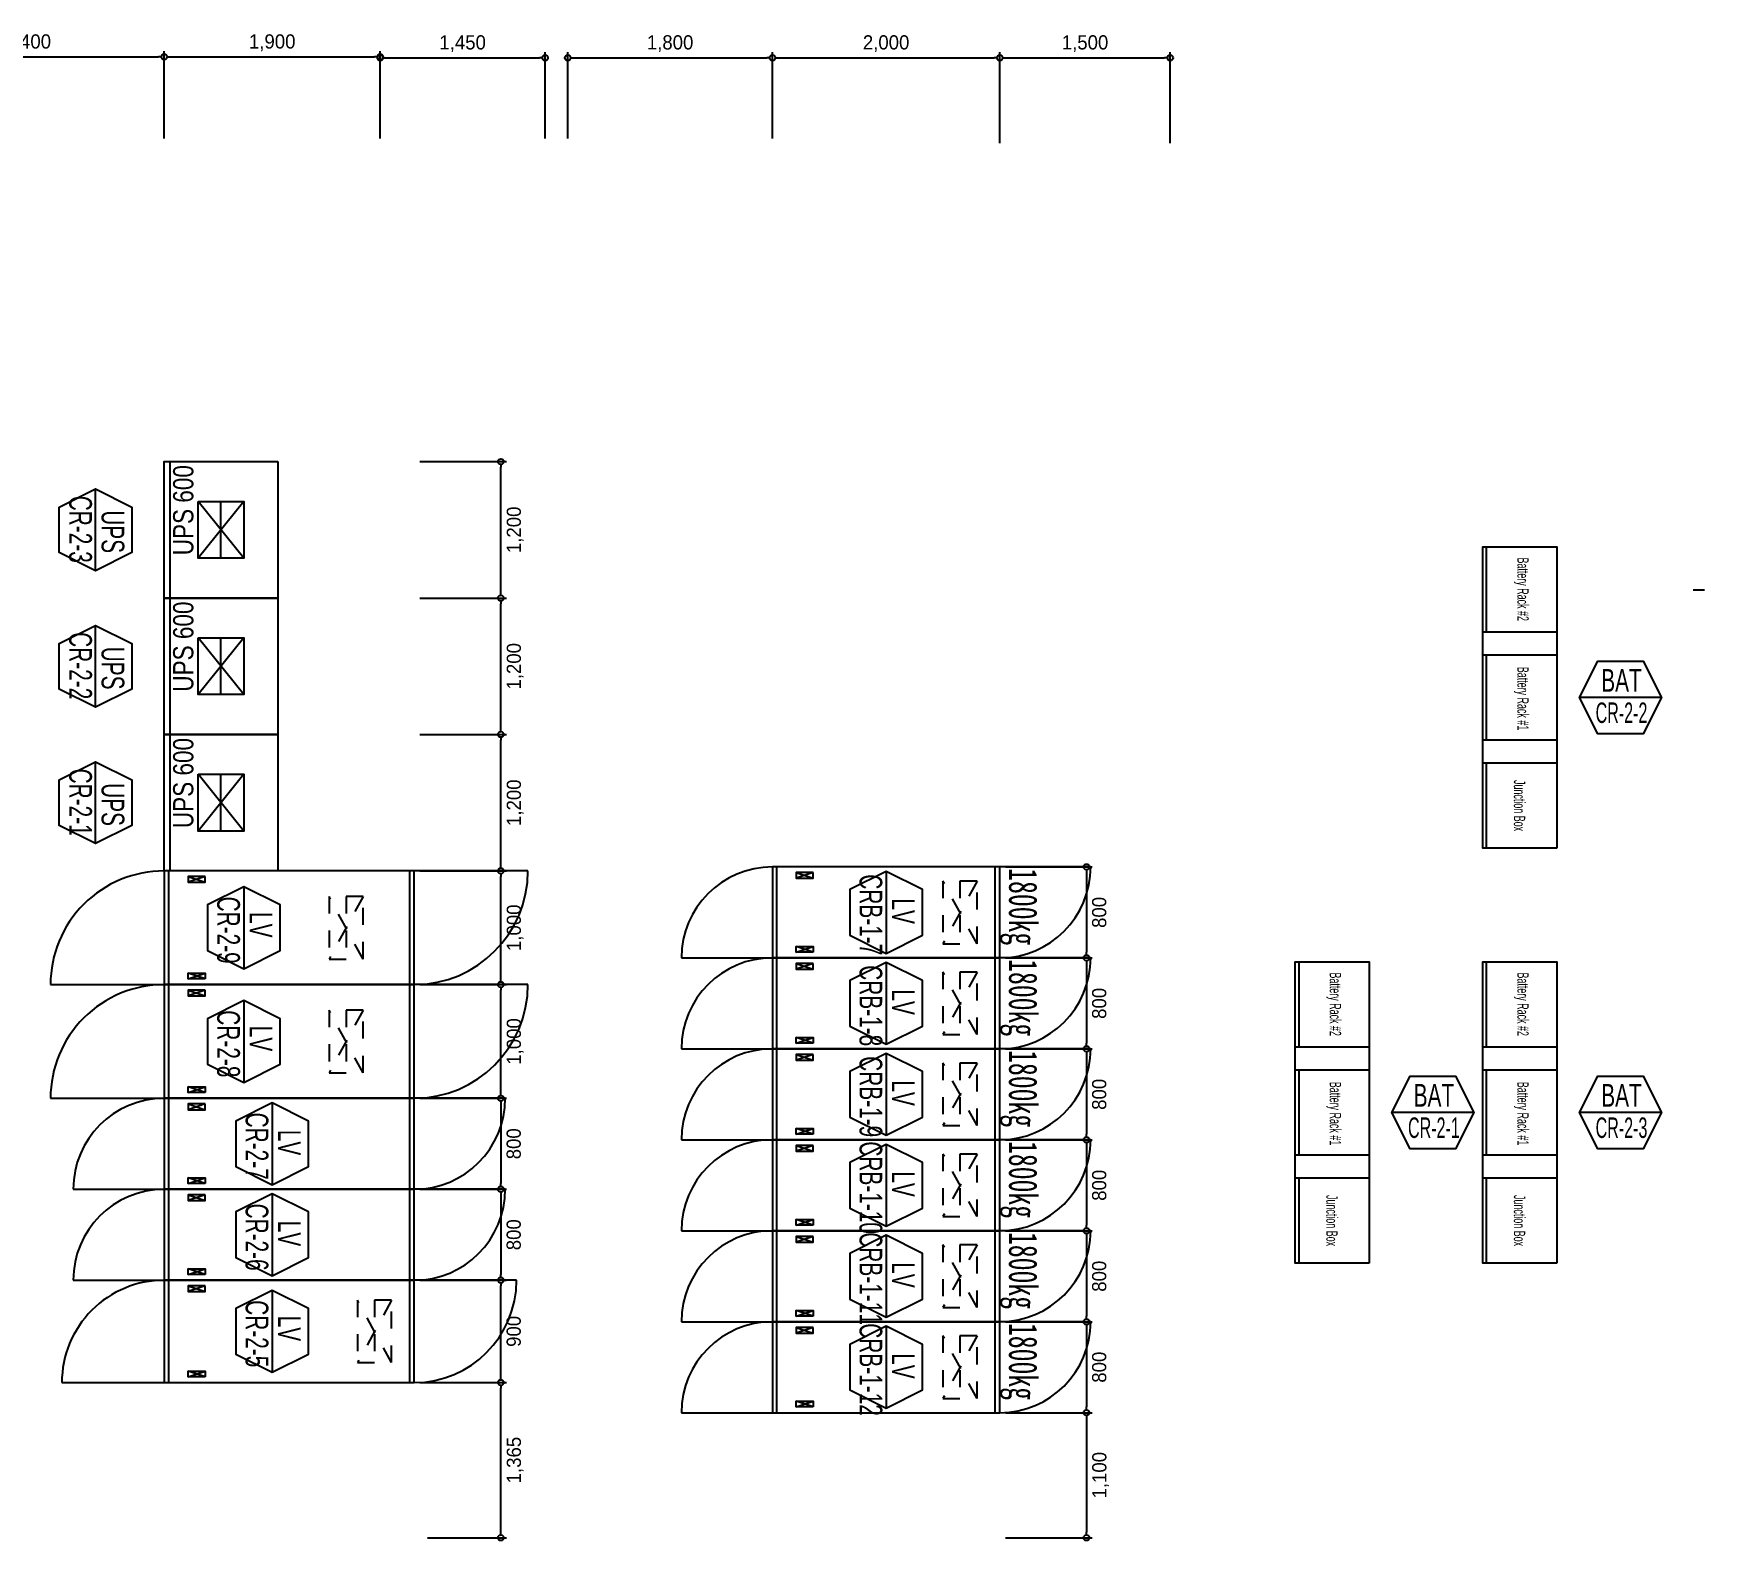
# Model space of a CAD drawing. Header units: millimetres. Extents: x 89978 to 501025, y -351975 to 837171.
# Drawn here: x 131304 to 146004, y 823915 to 837171 of the extents above; entities that cross this region are included whole.
import ezdxf
from ezdxf.enums import TextEntityAlignment as Align

# ---------------------------------------------------------------- set-up
doc = ezdxf.new("R2010")
doc.units = ezdxf.units.MM
doc.header["$LTSCALE"] = 150
doc.linetypes.add('D1', pattern=[3, 1, -1, 1])
doc.layers.get('Defpoints').update_dxf_attribs({"color": 150})
for name, color, linetype in [('------00 Switch Gear', 3, 'Continuous'), ('------00 Switch Gear_Number', 1, 'Continuous'), ('-----36 Dimension', 1, 'Continuous'), ('20251030_전기하중검토', 241, 'Continuous'), ('A-HAT-MATL', 8, 'Continuous'), ('e-panel-name', 7, 'Continuous')]:
    doc.layers.add(name, color=color, linetype=linetype)
doc.layers.add('NOPLOT', color=191, linetype='Continuous', plot=False)
doc.styles.add('dd', font='')
doc.styles.add('ELEC', font='')
doc.styles.add('Gtx', font='')
doc.styles.get('dd').set_extended_font_data('DotumChe')
doc.styles.get('ELEC').set_extended_font_data('Dotum')
doc.styles.get('Gtx').set_extended_font_data('Dotum')
doc.dimstyles.new('ELEC', dxfattribs={"dimscale": 100, "dimtxt": 2, "dimasz": 1, "dimexe": 2, "dimexo": 1, "dimgap": 1, "dimtad": 1, "dimdec": 0, "dimrnd": 0.25, "dimzin": 9, "dimdsep": 32, "dimlunit": 6, "dimtxsty": 'ELEC', "dimblk": 'Z_DOT', "dimcen": 3, "dimclrd": 7, "dimclre": 7, "dimclrt": 3, "dimadec": 0, "dimazin": 0, "dimtfac": 1, "dimtdec": 0, "dimtix": 1, "dimtmove": 2, "dimatfit": 1, "dimfxl": 1, "dimarcsym": 0})

# ---------------------------------------------------------------- blocks, each defined once
blk = doc.blocks.new('_DOTBLANK')
at = {"color": 0, "linetype": 'ByBlock'}
blk.add_line((-0.5, 0), (-1, 0), dxfattribs=at)
blk.add_circle((0, 0), 0.5, dxfattribs=at)
blk = doc.blocks.new('*D1391')
at = {"layer": '-----36 Dimension', "color": 0, "lineweight": -2, "transparency": 16777216}
for p, q in [((134354, 836246), (134354, 837007)), ((134404, 836957), (135754, 836957)), ((135804, 836246), (135804, 837007))]:
    blk.add_line(p, q, dxfattribs=at)
at = {"layer": 'Defpoints', "color": 0, "transparency": 16777216}
for p in [(135804, 836957), (134354, 836196, 0), (135804, 836196, 0)]:
    blk.add_point(p, dxfattribs=at)
at = {"layer": '-----36 Dimension', "color": 0, "lineweight": -2, "transparency": 16777216, "xscale": 50, "yscale": 50, "zscale": 50, "rotation": 180}
blk.add_blockref('_DOTBLANK', (134354, 836957), dxfattribs=at)
at = {"layer": '-----36 Dimension', "color": 0, "lineweight": -2, "transparency": 16777216, "xscale": 50, "yscale": 50, "zscale": 50}
blk.add_blockref('_DOTBLANK', (135804, 836957), dxfattribs=at)
at = {"layer": '-----36 Dimension', "color": 0, "transparency": 16777216, "insert": (135079, 837081), "char_height": 125, "attachment_point": 5, "style": 'Gtx'}
blk.add_mtext('1,450', dxfattribs=at)
blk = doc.blocks.new('Z_DOT')
for p, q in [((-2, 0), (2, 0)), ((0, -2), (0, 2))]:
    blk.add_line(p, q)
for radius in [2.5, 1.25]:
    blk.add_circle((0, 0), radius)
blk = doc.blocks.new('A$C2e8f9a8b')
at = {"color": 0}
blk.add_line((30, 750), (30, 0), dxfattribs=at)
blk.add_lwpolyline([(650, 0), (0, 0), (0, 750), (650, 750)], close=True, dxfattribs=at)
blk = doc.blocks.new('*D1393')
at = {"layer": '-----36 Dimension', "color": 0, "lineweight": -2, "transparency": 16777216}
for p, q in [((136004, 836246, 0), (136004, 837007, 0)), ((136054, 836957, 0), (137754, 836957, 0)), ((137804, 836246, 0), (137804, 837007, 0))]:
    blk.add_line(p, q, dxfattribs=at)
at = {"layer": 'Defpoints', "color": 0, "transparency": 16777216}
for p in [(137804, 836957, 0), (136004, 836196), (137804, 836196)]:
    blk.add_point(p, dxfattribs=at)
at = {"layer": '-----36 Dimension', "color": 0, "lineweight": -2, "transparency": 16777216, "xscale": 50, "yscale": 50, "zscale": 50, "rotation": 180}
blk.add_blockref('_DOTBLANK', (136004, 836957, 0), dxfattribs=at)
at = {"layer": '-----36 Dimension', "color": 0, "lineweight": -2, "transparency": 16777216, "xscale": 50, "yscale": 50, "zscale": 50}
blk.add_blockref('_DOTBLANK', (137804, 836957, 0), dxfattribs=at)
at = {"layer": '-----36 Dimension', "color": 0, "transparency": 16777216, "insert": (136904, 837081, 0), "char_height": 125, "attachment_point": 5, "style": 'Gtx'}
blk.add_mtext('1,800', dxfattribs=at)
blk = doc.blocks.new('*D1394')
at = {"layer": '-----36 Dimension', "color": 0, "lineweight": -2, "transparency": 16777216}
for p, q in [((139856, 825840), (140616, 825840)), ((140566, 825790), (140566, 825090)), ((139854, 825040), (140616, 825040))]:
    blk.add_line(p, q, dxfattribs=at)
at = {"layer": 'Defpoints', "color": 0, "transparency": 16777216}
for p in [(139806, 825840), (139804, 825040), (140566, 825040)]:
    blk.add_point(p, dxfattribs=at)
at = {"layer": '-----36 Dimension', "color": 0, "lineweight": -2, "transparency": 16777216, "xscale": 50, "yscale": 50, "zscale": 50}
for p, rotation in [((140566, 825840), 90), ((140566, 825040), 270)]:
    blk.add_blockref('_DOTBLANK', p, dxfattribs=dict(at, rotation=rotation))
at = {"layer": '-----36 Dimension', "color": 0, "transparency": 16777216, "insert": (140679, 825440), "char_height": 125, "attachment_point": 5, "rotation": 90, "style": 'Gtx'}
blk.add_mtext('800', dxfattribs=at)
blk = doc.blocks.new('*D1395')
at = {"layer": '-----36 Dimension', "color": 0, "lineweight": -2, "transparency": 16777216}
for p, q in [((139856, 826640), (140616, 826640)), ((140566, 826590), (140566, 825890)), ((139854, 825840), (140616, 825840))]:
    blk.add_line(p, q, dxfattribs=at)
at = {"layer": 'Defpoints', "color": 0, "transparency": 16777216}
for p in [(139806, 826640), (139804, 825840), (140566, 825840)]:
    blk.add_point(p, dxfattribs=at)
at = {"layer": '-----36 Dimension', "color": 0, "lineweight": -2, "transparency": 16777216, "xscale": 50, "yscale": 50, "zscale": 50}
for p, rotation in [((140566, 826640), 90), ((140566, 825840), 270)]:
    blk.add_blockref('_DOTBLANK', p, dxfattribs=dict(at, rotation=rotation))
at = {"layer": '-----36 Dimension', "color": 0, "transparency": 16777216, "insert": (140679, 826240), "char_height": 125, "attachment_point": 5, "rotation": 90, "style": 'Gtx'}
blk.add_mtext('800', dxfattribs=at)
blk = doc.blocks.new('*D1396')
at = {"layer": '-----36 Dimension', "color": 0, "lineweight": -2, "transparency": 16777216}
for p, q in [((139856, 827440), (140616, 827440)), ((140566, 827390), (140566, 826690)), ((139854, 826640), (140616, 826640))]:
    blk.add_line(p, q, dxfattribs=at)
at = {"layer": 'Defpoints', "color": 0, "transparency": 16777216}
for p in [(139806, 827440), (139804, 826640), (140566, 826640)]:
    blk.add_point(p, dxfattribs=at)
at = {"layer": '-----36 Dimension', "color": 0, "lineweight": -2, "transparency": 16777216, "xscale": 50, "yscale": 50, "zscale": 50}
for p, rotation in [((140566, 827440), 90), ((140566, 826640), 270)]:
    blk.add_blockref('_DOTBLANK', p, dxfattribs=dict(at, rotation=rotation))
at = {"layer": '-----36 Dimension', "color": 0, "transparency": 16777216, "insert": (140679, 827040), "char_height": 125, "attachment_point": 5, "rotation": 90, "style": 'Gtx'}
blk.add_mtext('800', dxfattribs=at)
blk = doc.blocks.new('*D1397')
at = {"layer": '-----36 Dimension', "color": 0, "lineweight": -2, "transparency": 16777216}
for p, q in [((139856, 828240), (140616, 828240)), ((140566, 828190), (140566, 827490)), ((139854, 827440), (140616, 827440))]:
    blk.add_line(p, q, dxfattribs=at)
at = {"layer": 'Defpoints', "color": 0, "transparency": 16777216}
for p in [(139806, 828240), (139804, 827440), (140566, 827440)]:
    blk.add_point(p, dxfattribs=at)
at = {"layer": '-----36 Dimension', "color": 0, "lineweight": -2, "transparency": 16777216, "xscale": 50, "yscale": 50, "zscale": 50}
for p, rotation in [((140566, 828240), 90), ((140566, 827440), 270)]:
    blk.add_blockref('_DOTBLANK', p, dxfattribs=dict(at, rotation=rotation))
at = {"layer": '-----36 Dimension', "color": 0, "transparency": 16777216, "insert": (140679, 827840), "char_height": 125, "attachment_point": 5, "rotation": 90, "style": 'Gtx'}
blk.add_mtext('800', dxfattribs=at)
blk = doc.blocks.new('*D1398')
at = {"layer": '-----36 Dimension', "color": 0, "lineweight": -2, "transparency": 16777216}
for p, q in [((139856, 829040), (140616, 829040)), ((140566, 828990), (140566, 828290)), ((139854, 828240), (140616, 828240))]:
    blk.add_line(p, q, dxfattribs=at)
at = {"layer": 'Defpoints', "color": 0, "transparency": 16777216}
for p in [(139806, 829040), (139804, 828240), (140566, 828240)]:
    blk.add_point(p, dxfattribs=at)
at = {"layer": '-----36 Dimension', "color": 0, "lineweight": -2, "transparency": 16777216, "xscale": 50, "yscale": 50, "zscale": 50}
for p, rotation in [((140566, 829040), 90), ((140566, 828240), 270)]:
    blk.add_blockref('_DOTBLANK', p, dxfattribs=dict(at, rotation=rotation))
at = {"layer": '-----36 Dimension', "color": 0, "transparency": 16777216, "insert": (140679, 828640), "char_height": 125, "attachment_point": 5, "rotation": 90, "style": 'Gtx'}
blk.add_mtext('800', dxfattribs=at)
blk = doc.blocks.new('*D1399')
at = {"layer": '-----36 Dimension', "color": 0, "lineweight": -2, "transparency": 16777216}
for p, q in [((139856, 829840), (140616, 829840)), ((140566, 829790), (140566, 829090)), ((139854, 829040), (140616, 829040))]:
    blk.add_line(p, q, dxfattribs=at)
at = {"layer": 'Defpoints', "color": 0, "transparency": 16777216}
for p in [(139806, 829840), (139804, 829040), (140566, 829040)]:
    blk.add_point(p, dxfattribs=at)
at = {"layer": '-----36 Dimension', "color": 0, "lineweight": -2, "transparency": 16777216, "xscale": 50, "yscale": 50, "zscale": 50}
for p, rotation in [((140566, 829840), 90), ((140566, 829040), 270)]:
    blk.add_blockref('_DOTBLANK', p, dxfattribs=dict(at, rotation=rotation))
at = {"layer": '-----36 Dimension', "color": 0, "transparency": 16777216, "insert": (140679, 829440), "char_height": 125, "attachment_point": 5, "rotation": 90, "style": 'Gtx'}
blk.add_mtext('800', dxfattribs=at)
blk = doc.blocks.new('*D1400')
at = {"layer": '-----36 Dimension', "color": 0, "lineweight": -2, "transparency": 16777216}
for p, q in [((134706, 827005), (135466, 827005)), ((135416, 826955), (135416, 826255)), ((134704, 826205), (135466, 826205))]:
    blk.add_line(p, q, dxfattribs=at)
at = {"layer": 'Defpoints', "color": 0, "transparency": 16777216}
for p in [(134656, 827005), (134654, 826205), (135416, 826205)]:
    blk.add_point(p, dxfattribs=at)
at = {"layer": '-----36 Dimension', "color": 0, "lineweight": -2, "transparency": 16777216, "xscale": 50, "yscale": 50, "zscale": 50}
for p, rotation in [((135416, 827005), 90), ((135416, 826205), 270)]:
    blk.add_blockref('_DOTBLANK', p, dxfattribs=dict(at, rotation=rotation))
at = {"layer": '-----36 Dimension', "color": 0, "transparency": 16777216, "insert": (135529, 826605), "char_height": 125, "attachment_point": 5, "rotation": 90, "style": 'Gtx'}
blk.add_mtext('800', dxfattribs=at)
blk = doc.blocks.new('*D1402')
at = {"layer": '-----36 Dimension', "color": 0, "lineweight": -2, "transparency": 16777216}
for p, q in [((134704, 828805), (135466, 828805)), ((135416, 827855), (135416, 828755)), ((134704, 827805), (135466, 827805))]:
    blk.add_line(p, q, dxfattribs=at)
at = {"layer": 'Defpoints', "color": 0, "transparency": 16777216}
for p in [(134654, 828805), (135416, 828805), (134654, 827805)]:
    blk.add_point(p, dxfattribs=at)
at = {"layer": '-----36 Dimension', "color": 0, "lineweight": -2, "transparency": 16777216, "xscale": 50, "yscale": 50, "zscale": 50}
for p, rotation in [((135416, 828805), 90), ((135416, 827805), 270)]:
    blk.add_blockref('_DOTBLANK', p, dxfattribs=dict(at, rotation=rotation))
at = {"layer": '-----36 Dimension', "color": 0, "transparency": 16777216, "insert": (135541, 828305), "char_height": 125, "attachment_point": 5, "rotation": 90, "style": 'Gtx'}
blk.add_mtext('1,000', dxfattribs=at)
blk = doc.blocks.new('*D1433')
at = {"layer": '-----36 Dimension', "color": 0, "lineweight": -2, "transparency": 16777216}
for p, q in [((134704, 826205), (135466, 826205)), ((135416, 825355), (135416, 826155)), ((134704, 825305), (135466, 825305))]:
    blk.add_line(p, q, dxfattribs=at)
at = {"layer": 'Defpoints', "color": 0, "transparency": 16777216}
for p in [(134654, 826205), (135416, 826205), (134654, 825305)]:
    blk.add_point(p, dxfattribs=at)
at = {"layer": '-----36 Dimension', "color": 0, "lineweight": -2, "transparency": 16777216, "xscale": 50, "yscale": 50, "zscale": 50}
for p, rotation in [((135416, 826205), 90), ((135416, 825305), 270)]:
    blk.add_blockref('_DOTBLANK', p, dxfattribs=dict(at, rotation=rotation))
at = {"layer": '-----36 Dimension', "color": 0, "transparency": 16777216, "insert": (135529, 825755), "char_height": 125, "attachment_point": 5, "rotation": 90, "style": 'Gtx'}
blk.add_mtext('900', dxfattribs=at)
blk = doc.blocks.new('*D1435')
at = {"layer": '-----36 Dimension', "color": 0, "lineweight": -2, "transparency": 16777216}
for p, q in [((134706, 827805), (135466, 827805)), ((135416, 827755), (135416, 827055)), ((134704, 827005), (135466, 827005))]:
    blk.add_line(p, q, dxfattribs=at)
at = {"layer": 'Defpoints', "color": 0, "transparency": 16777216}
for p in [(134656, 827805), (134654, 827005), (135416, 827005)]:
    blk.add_point(p, dxfattribs=at)
at = {"layer": '-----36 Dimension', "color": 0, "lineweight": -2, "transparency": 16777216, "xscale": 50, "yscale": 50, "zscale": 50}
for p, rotation in [((135416, 827805), 90), ((135416, 827005), 270)]:
    blk.add_blockref('_DOTBLANK', p, dxfattribs=dict(at, rotation=rotation))
at = {"layer": '-----36 Dimension', "color": 0, "transparency": 16777216, "insert": (135529, 827405), "char_height": 125, "attachment_point": 5, "rotation": 90, "style": 'Gtx'}
blk.add_mtext('800', dxfattribs=at)
blk = doc.blocks.new('*D1417')
at = {"layer": '-----36 Dimension', "color": 0, "lineweight": -2, "transparency": 16777216}
for p, q in [((130054, 836246), (130054, 837015)), ((130104, 836965), (132404, 836965)), ((132454, 836246), (132454, 837015))]:
    blk.add_line(p, q, dxfattribs=at)
at = {"layer": 'Defpoints', "color": 0, "transparency": 16777216}
for p in [(132454, 836965), (130054, 836196), (132454, 836196)]:
    blk.add_point(p, dxfattribs=at)
at = {"layer": '-----36 Dimension', "color": 0, "lineweight": -2, "transparency": 16777216, "xscale": 50, "yscale": 50, "zscale": 50, "rotation": 180}
blk.add_blockref('_DOTBLANK', (130054, 836965), dxfattribs=at)
at = {"layer": '-----36 Dimension', "color": 0, "lineweight": -2, "transparency": 16777216, "xscale": 50, "yscale": 50, "zscale": 50}
blk.add_blockref('_DOTBLANK', (132454, 836965), dxfattribs=at)
at = {"layer": '-----36 Dimension', "color": 0, "transparency": 16777216, "insert": (131254, 837089), "char_height": 125, "attachment_point": 5, "style": 'Gtx'}
blk.add_mtext('2,400', dxfattribs=at)
blk = doc.blocks.new('*D1418')
at = {"layer": '-----36 Dimension', "color": 0, "lineweight": -2, "transparency": 16777216}
for p, q in [((132454, 836246), (132454, 837015)), ((132504, 836965), (134304, 836965)), ((134354, 836246), (134354, 837015))]:
    blk.add_line(p, q, dxfattribs=at)
at = {"layer": 'Defpoints', "color": 0, "transparency": 16777216}
for p in [(134354, 836965), (132454, 836196), (134354, 836196)]:
    blk.add_point(p, dxfattribs=at)
at = {"layer": '-----36 Dimension', "color": 0, "lineweight": -2, "transparency": 16777216, "xscale": 50, "yscale": 50, "zscale": 50, "rotation": 180}
blk.add_blockref('_DOTBLANK', (132454, 836965), dxfattribs=at)
at = {"layer": '-----36 Dimension', "color": 0, "lineweight": -2, "transparency": 16777216, "xscale": 50, "yscale": 50, "zscale": 50}
blk.add_blockref('_DOTBLANK', (134354, 836965), dxfattribs=at)
at = {"layer": '-----36 Dimension', "color": 0, "transparency": 16777216, "insert": (133404, 837089), "char_height": 125, "attachment_point": 5, "style": 'Gtx'}
blk.add_mtext('1,900', dxfattribs=at)
blk = doc.blocks.new('*D1421')
at = {"layer": '-----36 Dimension', "color": 0, "lineweight": -2, "transparency": 16777216}
for p, q in [((134704, 831005), (135466, 831005)), ((135416, 829855), (135416, 830955)), ((134704, 829805), (135466, 829805))]:
    blk.add_line(p, q, dxfattribs=at)
at = {"layer": 'Defpoints', "color": 0, "transparency": 16777216}
for p in [(134654, 831005), (135416, 831005), (134654, 829805)]:
    blk.add_point(p, dxfattribs=at)
at = {"layer": '-----36 Dimension', "color": 0, "lineweight": -2, "transparency": 16777216, "xscale": 50, "yscale": 50, "zscale": 50}
for p, rotation in [((135416, 831005), 90), ((135416, 829805), 270)]:
    blk.add_blockref('_DOTBLANK', p, dxfattribs=dict(at, rotation=rotation))
at = {"layer": '-----36 Dimension', "color": 0, "transparency": 16777216, "insert": (135541, 830405), "char_height": 125, "attachment_point": 5, "rotation": 90, "style": 'Gtx'}
blk.add_mtext('1,200', dxfattribs=at)
blk = doc.blocks.new('*D1422')
at = {"layer": '-----36 Dimension', "color": 0, "lineweight": -2, "transparency": 16777216}
for p, q in [((137804, 836246), (137804, 837007)), ((137854, 836957), (139754, 836957)), ((139804, 836205), (139804, 837007))]:
    blk.add_line(p, q, dxfattribs=at)
at = {"layer": 'Defpoints', "color": 0, "transparency": 16777216}
for p in [(139804, 836957), (137804, 836196), (139804, 836155)]:
    blk.add_point(p, dxfattribs=at)
at = {"layer": '-----36 Dimension', "color": 0, "lineweight": -2, "transparency": 16777216, "xscale": 50, "yscale": 50, "zscale": 50, "rotation": 180}
blk.add_blockref('_DOTBLANK', (137804, 836957), dxfattribs=at)
at = {"layer": '-----36 Dimension', "color": 0, "lineweight": -2, "transparency": 16777216, "xscale": 50, "yscale": 50, "zscale": 50}
blk.add_blockref('_DOTBLANK', (139804, 836957), dxfattribs=at)
at = {"layer": '-----36 Dimension', "color": 0, "transparency": 16777216, "insert": (138804, 837081), "char_height": 125, "attachment_point": 5, "style": 'Gtx'}
blk.add_mtext('2,000', dxfattribs=at)
blk = doc.blocks.new('*D1423')
at = {"layer": '-----36 Dimension', "color": 0, "lineweight": -2, "transparency": 16777216}
for p, q in [((139804, 836205), (139804, 837007)), ((139854, 836957), (141254, 836957)), ((141304, 836205), (141304, 837007))]:
    blk.add_line(p, q, dxfattribs=at)
at = {"layer": 'Defpoints', "color": 0, "transparency": 16777216}
for p in [(141304, 836957), (139804, 836155), (141304, 836155)]:
    blk.add_point(p, dxfattribs=at)
at = {"layer": '-----36 Dimension', "color": 0, "lineweight": -2, "transparency": 16777216, "xscale": 50, "yscale": 50, "zscale": 50, "rotation": 180}
blk.add_blockref('_DOTBLANK', (139804, 836957), dxfattribs=at)
at = {"layer": '-----36 Dimension', "color": 0, "lineweight": -2, "transparency": 16777216, "xscale": 50, "yscale": 50, "zscale": 50}
blk.add_blockref('_DOTBLANK', (141304, 836957), dxfattribs=at)
at = {"layer": '-----36 Dimension', "color": 0, "transparency": 16777216, "insert": (140554, 837081), "char_height": 125, "attachment_point": 5, "style": 'Gtx'}
blk.add_mtext('1,500', dxfattribs=at)
blk = doc.blocks.new('*D1424')
at = {"layer": '-----36 Dimension', "color": 0, "lineweight": -2, "transparency": 16777216}
for p, q in [((139854, 825040), (140616, 825040)), ((140566, 824990), (140566, 823990)), ((139854, 823940), (140616, 823940))]:
    blk.add_line(p, q, dxfattribs=at)
at = {"layer": 'Defpoints', "color": 0, "transparency": 16777216}
for p in [(139804, 825040), (139804, 823940), (140566, 823940)]:
    blk.add_point(p, dxfattribs=at)
at = {"layer": '-----36 Dimension', "color": 0, "lineweight": -2, "transparency": 16777216, "xscale": 50, "yscale": 50, "zscale": 50}
for p, rotation in [((140566, 825040), 90), ((140566, 823940), 270)]:
    blk.add_blockref('_DOTBLANK', p, dxfattribs=dict(at, rotation=rotation))
at = {"layer": '-----36 Dimension', "color": 0, "transparency": 16777216, "insert": (140691, 824490), "char_height": 125, "attachment_point": 5, "rotation": 90, "style": 'Gtx'}
blk.add_mtext('1,100', dxfattribs=at)
blk = doc.blocks.new('*D1454')
at = {"layer": '-----36 Dimension', "color": 0, "lineweight": -2, "transparency": 16777216}
for p, q in [((134704, 825305), (135466, 825305)), ((135416, 823990), (135416, 825255)), ((134771, 823940), (135466, 823940))]:
    blk.add_line(p, q, dxfattribs=at)
at = {"layer": 'Defpoints', "color": 0, "transparency": 16777216}
for p in [(134654, 825305), (135416, 825305), (134721, 823940)]:
    blk.add_point(p, dxfattribs=at)
at = {"layer": '-----36 Dimension', "color": 0, "lineweight": -2, "transparency": 16777216, "xscale": 50, "yscale": 50, "zscale": 50}
for p, rotation in [((135416, 825305), 90), ((135416, 823940), 270)]:
    blk.add_blockref('_DOTBLANK', p, dxfattribs=dict(at, rotation=rotation))
at = {"layer": '-----36 Dimension', "color": 0, "transparency": 16777216, "insert": (135541, 824623), "char_height": 125, "attachment_point": 5, "rotation": 90, "style": 'Gtx'}
blk.add_mtext('1,365', dxfattribs=at)
blk = doc.blocks.new('UPS 600kV')
at = {"layer": '------00 Switch Gear'}
blk.add_line((800, 850), (-402, 850), dxfattribs=at)
blk.add_lwpolyline([(798, -100), (-402, -100), (-402, 900), (798, 900)], close=True, dxfattribs=at)
at = {"layer": 'NOPLOT'}
for p, q in [((-52, 199), (448, 601)), ((448, 199), (-52, 601)), ((-52, 400), (448, 400))]:
    blk.add_line(p, q, dxfattribs=at)
blk.add_lwpolyline([(448, 601), (448, 199), (-52, 199), (-52, 601)], close=True, dxfattribs=at)
at = {"layer": 'NOPLOT', "style": 'ELEC', "width": 0.85}
blk.add_text('UPS 600', height=178.2, dxfattribs=at).set_placement((-26, 731), align=Align.MIDDLE_LEFT)
blk = doc.blocks.new('800x2200')
at = {"layer": '------00 Switch Gear'}
for p, q in [((-2160, 0), (-2160, 800)), ((-1990, 750), (-1840, 700)), ((-1840, 750), (-1990, 700)), ((800, 800), (-42, 800)), ((-40, 0), (-40, 800)), ((-3000, 0), (-2158, 0)), ((-1990, 50), (-1840, 100)), ((-1840, 50), (-1990, 100))]:
    blk.add_line(p, q, dxfattribs=at)
for points in [[(0, 0), (0, 800), (-2200, 800), (-2200, 0)], [(-1840, 750), (-1990, 750), (-1990, 700), (-1840, 700)], [(-1840, 50), (-1990, 50), (-1990, 100), (-1840, 100)]]:
    blk.add_lwpolyline(points, close=True, dxfattribs=at)
for centre, start, end in [((-2200, 0), 90, 180), ((0, 800), 270, 0)]:
    blk.add_arc(centre, 800, start, end, dxfattribs=at)
blk = doc.blocks.new('900x2200')
at = {"layer": '------00 Switch Gear'}
for p, q in [((-2160, 900), (-2160, 0)), ((900, 900), (-42, 900)), ((-40, 900), (-40, 0)), ((-210, 850), (-360, 800)), ((-360, 850), (-210, 800)), ((-3100, 0), (-2158, 0)), ((-210, 50), (-360, 100)), ((-360, 50), (-210, 100))]:
    blk.add_line(p, q, dxfattribs=at)
for points in [[(-2200, 900), (-2200, 0), (0, 0), (0, 900)], [(-360, 850), (-210, 850), (-210, 800), (-360, 800)], [(-360, 50), (-210, 50), (-210, 100), (-360, 100)]]:
    blk.add_lwpolyline(points, close=True, dxfattribs=at)
for centre, start, end in [((-2200, 0), 90, 180), ((0, 900), 270, 0)]:
    blk.add_arc(centre, 900, start, end, dxfattribs=at)
blk = doc.blocks.new('*D1455')
at = {"layer": '-----36 Dimension', "color": 0, "lineweight": -2, "transparency": 16777216}
for p, q in [((134704, 832205), (135466, 832205)), ((135416, 831055), (135416, 832155)), ((134704, 831005), (135466, 831005))]:
    blk.add_line(p, q, dxfattribs=at)
at = {"layer": 'Defpoints', "color": 0, "transparency": 16777216}
for p in [(134654, 832205), (135416, 832205), (134654, 831005)]:
    blk.add_point(p, dxfattribs=at)
at = {"layer": '-----36 Dimension', "color": 0, "lineweight": -2, "transparency": 16777216, "xscale": 50, "yscale": 50, "zscale": 50}
for p, rotation in [((135416, 832205), 90), ((135416, 831005), 270)]:
    blk.add_blockref('_DOTBLANK', p, dxfattribs=dict(at, rotation=rotation))
at = {"layer": '-----36 Dimension', "color": 0, "transparency": 16777216, "insert": (135541, 831605), "char_height": 125, "attachment_point": 5, "rotation": 90, "style": 'Gtx'}
blk.add_mtext('1,200', dxfattribs=at)
blk = doc.blocks.new('*D1456')
at = {"layer": '-----36 Dimension', "color": 0, "lineweight": -2, "transparency": 16777216}
for p, q in [((134704, 833405, 0), (135466, 833405, 0)), ((135416, 832255, 0), (135416, 833355, 0)), ((134704, 832205, 0), (135466, 832205, 0))]:
    blk.add_line(p, q, dxfattribs=at)
at = {"layer": 'Defpoints', "color": 0, "transparency": 16777216}
for p in [(134654, 833405, 0), (135416, 833405, 0), (134654, 832205, 0)]:
    blk.add_point(p, dxfattribs=at)
at = {"layer": '-----36 Dimension', "color": 0, "lineweight": -2, "transparency": 16777216, "xscale": 50, "yscale": 50, "zscale": 50}
for p, rotation in [((135416, 833405, 0), 90), ((135416, 832205, 0), 270)]:
    blk.add_blockref('_DOTBLANK', p, dxfattribs=dict(at, rotation=rotation))
at = {"layer": '-----36 Dimension', "color": 0, "transparency": 16777216, "insert": (135541, 832805, 0), "char_height": 125, "attachment_point": 5, "rotation": 90, "style": 'Gtx'}
blk.add_mtext('1,200', dxfattribs=at)
blk = doc.blocks.new('1000X2200')
at = {"layer": '------00 Switch Gear'}
for p, q in [((-2160, 1000), (-2160, 0)), ((-210, 950), (-360, 900)), ((-360, 950), (-210, 900)), ((1000, 1000), (-42, 1000)), ((-40, 1000), (-40, 0)), ((-3200, 0), (-2158, 0)), ((-210, 50), (-360, 100)), ((-360, 50), (-210, 100))]:
    blk.add_line(p, q, dxfattribs=at)
for points in [[(-2200, 1000), (-2200, 0), (0, 0), (0, 1000)], [(-360, 950), (-210, 950), (-210, 900), (-360, 900)], [(-360, 50), (-210, 50), (-210, 100), (-360, 100)]]:
    blk.add_lwpolyline(points, close=True, dxfattribs=at)
for centre, start, end in [((-2200, 0), 90, 180), ((0, 1000), 270, 0)]:
    blk.add_arc(centre, 1000, start, end, dxfattribs=at)
blk = doc.blocks.new('*D2944')
at = {"layer": '-----36 Dimension', "color": 0, "lineweight": -2, "transparency": 16777216}
for p, q in [((134704, 829805), (135466, 829805)), ((135416, 828855), (135416, 829755)), ((134704, 828805), (135466, 828805))]:
    blk.add_line(p, q, dxfattribs=at)
at = {"layer": 'Defpoints', "color": 0, "transparency": 16777216}
for p in [(134654, 829805), (135416, 829805), (134654, 828805)]:
    blk.add_point(p, dxfattribs=at)
at = {"layer": '-----36 Dimension', "color": 0, "lineweight": -2, "transparency": 16777216, "xscale": 50, "yscale": 50, "zscale": 50}
for p, rotation in [((135416, 829805), 90), ((135416, 828805), 270)]:
    blk.add_blockref('_DOTBLANK', p, dxfattribs=dict(at, rotation=rotation))
at = {"layer": '-----36 Dimension', "color": 0, "transparency": 16777216, "insert": (135541, 829305), "char_height": 125, "attachment_point": 5, "rotation": 90, "style": 'Gtx'}
blk.add_mtext('1,000', dxfattribs=at)

msp = doc.modelspace()

# ---------------------------------------------------------------- linework, layer by layer
at = {"layer": '------00 Switch Gear'}
for p, q in [((137843.6, 829040), (137843.6, 829840)), ((140603.6, 829840), (139761.6, 829840)), ((139763.6, 829040), (139763.6, 829840)), ((138013.6, 829790), (138163.6, 829740)), ((138163.6, 829790), (138013.6, 829740)), ((138013.6, 829090), (138163.6, 829140)), ((138163.6, 829090), (138013.6, 829140)), ((137003.6, 829040), (137845.6, 829040)), ((137843.6, 828240), (137843.6, 829040)), ((138013.6, 828990), (138163.6, 828940)), ((138163.6, 828990), (138013.6, 828940)), ((140603.6, 829040), (139761.6, 829040)), ((139763.6, 828240), (139763.6, 829040)), ((137003.6, 828240), (137845.6, 828240)), ((137843.6, 827440), (137843.6, 828240)), ((138013.6, 828290), (138163.6, 828340)), ((138163.6, 828290), (138013.6, 828340)), ((140603.6, 828240), (139761.6, 828240)), ((139763.6, 827440), (139763.6, 828240)), ((138013.6, 828190), (138163.6, 828140)), ((138163.6, 828190), (138013.6, 828140)), ((138013.6, 827490), (138163.6, 827540)), ((138163.6, 827490), (138013.6, 827540)), ((137003.6, 827440), (137845.6, 827440)), ((137843.6, 826640), (137843.6, 827440)), ((138013.6, 827390), (138163.6, 827340)), ((138163.6, 827390), (138013.6, 827340)), ((140603.6, 827440), (139761.6, 827440)), ((139763.6, 826640), (139763.6, 827440)), ((138013.6, 826690), (138163.6, 826740)), ((138163.6, 826690), (138013.6, 826740)), ((137003.6, 826640), (137845.6, 826640)), ((137843.6, 825840), (137843.6, 826640)), ((138013.6, 826590), (138163.6, 826540)), ((138163.6, 826590), (138013.6, 826540)), ((140603.6, 826640), (139761.6, 826640)), ((139763.6, 825840), (139763.6, 826640)), ((138013.6, 825890), (138163.6, 825940)), ((138163.6, 825890), (138013.6, 825940)), ((137003.6, 825840), (137845.6, 825840)), ((137843.6, 825040), (137843.6, 825840)), ((138013.6, 825790), (138163.6, 825740)), ((138163.6, 825790), (138013.6, 825740)), ((140603.6, 825840), (139761.6, 825840)), ((139763.6, 825040), (139763.6, 825840)), ((138013.6, 825090), (138163.6, 825140)), ((138163.6, 825090), (138013.6, 825140)), ((137003.6, 825040), (137845.6, 825040))]:
    msp.add_line(p, q, dxfattribs=at)
at = {"layer": '------00 Switch Gear', "elevation": 0}
for points in [[(144703.6, 830005), (144053.6, 830005), (144053.6, 832655), (144703.6, 832655)], [(143053.6, 826355), (142403.6, 826355), (142403.6, 829005), (143053.6, 829005)], [(144703.6, 826355), (144053.6, 826355), (144053.6, 829005), (144703.6, 829005)]]:
    msp.add_lwpolyline(points, close=True, dxfattribs=at)
at = {"layer": '------00 Switch Gear'}
for points in [[(139803.6, 829040), (139803.6, 829840), (137803.6, 829840), (137803.6, 829040)], [(138163.6, 829790), (138013.6, 829790), (138013.6, 829740), (138163.6, 829740)], [(138163.6, 829090), (138013.6, 829090), (138013.6, 829140), (138163.6, 829140)], [(139803.6, 828240), (139803.6, 829040), (137803.6, 829040), (137803.6, 828240)], [(138163.6, 828990), (138013.6, 828990), (138013.6, 828940), (138163.6, 828940)], [(139803.6, 827440), (139803.6, 828240), (137803.6, 828240), (137803.6, 827440)], [(138163.6, 828290), (138013.6, 828290), (138013.6, 828340), (138163.6, 828340)], [(138163.6, 828190), (138013.6, 828190), (138013.6, 828140), (138163.6, 828140)], [(138163.6, 827490), (138013.6, 827490), (138013.6, 827540), (138163.6, 827540)], [(139803.6, 826640), (139803.6, 827440), (137803.6, 827440), (137803.6, 826640)], [(138163.6, 827390), (138013.6, 827390), (138013.6, 827340), (138163.6, 827340)], [(138163.6, 826690), (138013.6, 826690), (138013.6, 826740), (138163.6, 826740)], [(139803.6, 825840), (139803.6, 826640), (137803.6, 826640), (137803.6, 825840)], [(138163.6, 826590), (138013.6, 826590), (138013.6, 826540), (138163.6, 826540)], [(138163.6, 825890), (138013.6, 825890), (138013.6, 825940), (138163.6, 825940)], [(139803.6, 825040), (139803.6, 825840), (137803.6, 825840), (137803.6, 825040)], [(138163.6, 825790), (138013.6, 825790), (138013.6, 825740), (138163.6, 825740)], [(138163.6, 825090), (138013.6, 825090), (138013.6, 825140), (138163.6, 825140)]]:
    msp.add_lwpolyline(points, close=True, dxfattribs=at)
for centre, start, end in [((137803.6, 829040), 90, 180), ((139803.6, 829840), 270, 0), ((137803.6, 828240), 90, 180), ((139803.6, 829040), 270, 0), ((137803.6, 827440), 90, 180), ((139803.6, 828240), 270, 0), ((137803.6, 826640), 90, 180), ((139803.6, 827440), 270, 0), ((137803.6, 825840), 90, 180), ((139803.6, 826640), 270, 0), ((137803.6, 825040), 90, 180), ((139803.6, 825840), 270, 0)]:
    msp.add_arc(centre, 800, start, end, dxfattribs=at)
at = {"layer": '------00 Switch Gear_Number', "color": 1}
for points in [[(131850.6, 832445), (131850.6, 833165), (132170.6, 833005.4), (132170.6, 832604.7), (131850.6, 832445), (131530.6, 832604.7), (131530.6, 833005.4), (131850.6, 833165)], [(131850.6, 831245), (131850.6, 831965), (132170.6, 831805.4), (132170.6, 831404.7), (131850.6, 831245), (131530.6, 831404.7), (131530.6, 831805.4), (131850.6, 831965)], [(131850.6, 830045), (131850.6, 830765), (132170.6, 830605.4), (132170.6, 830204.7), (131850.6, 830045), (131530.6, 830204.7), (131530.6, 830605.4), (131850.6, 830765)], [(138803.6, 829800), (138803.6, 829080), (139123.6, 829239.7), (139123.6, 829640.4), (138803.6, 829800), (138483.6, 829640.4), (138483.6, 829239.7), (138803.6, 829080)], [(133153.6, 829665), (133153.6, 828945), (133473.6, 829104.7), (133473.6, 829505.4), (133153.6, 829665), (132833.6, 829505.4), (132833.6, 829104.7), (133153.6, 828945)], [(138803.6, 829000), (138803.6, 828280), (139123.6, 828439.7), (139123.6, 828840.4), (138803.6, 829000), (138483.6, 828840.4), (138483.6, 828439.7), (138803.6, 828280)], [(133153.6, 828665), (133153.6, 827945), (133473.6, 828104.7), (133473.6, 828505.4), (133153.6, 828665), (132833.6, 828505.4), (132833.6, 828104.7), (133153.6, 827945)], [(138803.6, 828200), (138803.6, 827480), (139123.6, 827639.7), (139123.6, 828040.4), (138803.6, 828200), (138483.6, 828040.4), (138483.6, 827639.7), (138803.6, 827480)], [(133403.6, 827765), (133403.6, 827045), (133723.6, 827204.7), (133723.6, 827605.4), (133403.6, 827765), (133083.6, 827605.4), (133083.6, 827204.7), (133403.6, 827045)], [(138803.6, 827400), (138803.6, 826680), (139123.6, 826839.7), (139123.6, 827240.4), (138803.6, 827400), (138483.6, 827240.4), (138483.6, 826839.7), (138803.6, 826680)], [(133403.6, 826965), (133403.6, 826245), (133723.6, 826404.7), (133723.6, 826805.4), (133403.6, 826965), (133083.6, 826805.4), (133083.6, 826404.7), (133403.6, 826245)], [(138803.6, 826600), (138803.6, 825880), (139123.6, 826039.7), (139123.6, 826440.4), (138803.6, 826600), (138483.6, 826440.4), (138483.6, 826039.7), (138803.6, 825880)], [(133403.6, 826115), (133403.6, 825395), (133723.6, 825554.7), (133723.6, 825955.4), (133403.6, 826115), (133083.6, 825955.4), (133083.6, 825554.7), (133403.6, 825395)], [(138803.6, 825800), (138803.6, 825080), (139123.6, 825239.7), (139123.6, 825640.4), (138803.6, 825800), (138483.6, 825640.4), (138483.6, 825239.7), (138803.6, 825080)]]:
    msp.add_lwpolyline(points, dxfattribs=at)
at = {"layer": '------00 Switch Gear_Number', "elevation": 0}
for points in [[(145623.6, 831330), (144903.6, 831330), (145063.2, 831650), (145463.9, 831650), (145623.6, 831330), (145463.9, 831010), (145063.2, 831010), (144903.6, 831330)], [(143973.6, 827680), (143253.6, 827680), (143413.2, 828000), (143813.9, 828000), (143973.6, 827680), (143813.9, 827360), (143413.2, 827360), (143253.6, 827680)], [(145623.6, 827680), (144903.6, 827680), (145063.2, 828000), (145463.9, 828000), (145623.6, 827680), (145463.9, 827360), (145063.2, 827360), (144903.6, 827680)]]:
    msp.add_lwpolyline(points, dxfattribs=at)
at = {"layer": 'A-HAT-MATL'}
msp.add_lwpolyline([(146003.6, 832275), (145903.6, 832275)], dxfattribs=at)
at = {"layer": 'NOPLOT', "linetype": 'D1'}
for p, q in [((139603.6, 829715), (139303.6, 829165)), ((139603.6, 829165), (139303.6, 829715)), ((139453.6, 829715), (139453.6, 829165)), ((134203.6, 829580), (133903.6, 829030)), ((134203.6, 829030), (133903.6, 829580)), ((134053.6, 829580), (134053.6, 829030)), ((139603.6, 828915), (139303.6, 828365)), ((139603.6, 828365), (139303.6, 828915)), ((139453.6, 828915), (139453.6, 828365)), ((134203.6, 828580), (133903.6, 828030)), ((134203.6, 828030), (133903.6, 828580)), ((134053.6, 828580), (134053.6, 828030)), ((139603.6, 828115), (139303.6, 827565)), ((139603.6, 827565), (139303.6, 828115)), ((139453.6, 828115), (139453.6, 827565)), ((139603.6, 827315), (139303.6, 826765)), ((139603.6, 826765), (139303.6, 827315)), ((139453.6, 827315), (139453.6, 826765)), ((139603.6, 826515), (139303.6, 825965)), ((139603.6, 825965), (139303.6, 826515)), ((139453.6, 826515), (139453.6, 825965)), ((134453.6, 826030), (134153.6, 825480)), ((134453.6, 825480), (134153.6, 826030)), ((134303.6, 826030), (134303.6, 825480)), ((139603.6, 825715), (139303.6, 825165)), ((139603.6, 825165), (139303.6, 825715)), ((139453.6, 825715), (139453.6, 825165))]:
    msp.add_line(p, q, dxfattribs=at)
for points in [[(139303.6, 829715), (139303.6, 829165), (139603.6, 829165), (139603.6, 829715)], [(133903.6, 829580), (133903.6, 829030), (134203.6, 829030), (134203.6, 829580)], [(139303.6, 828915), (139303.6, 828365), (139603.6, 828365), (139603.6, 828915)], [(133903.6, 828580), (133903.6, 828030), (134203.6, 828030), (134203.6, 828580)], [(139303.6, 828115), (139303.6, 827565), (139603.6, 827565), (139603.6, 828115)], [(139303.6, 827315), (139303.6, 826765), (139603.6, 826765), (139603.6, 827315)], [(139303.6, 826515), (139303.6, 825965), (139603.6, 825965), (139603.6, 826515)], [(134153.6, 826030), (134153.6, 825480), (134453.6, 825480), (134453.6, 826030)], [(139303.6, 825715), (139303.6, 825165), (139603.6, 825165), (139603.6, 825715)]]:
    msp.add_lwpolyline(points, close=True, dxfattribs=at)

# ---------------------------------------------------------------- block references
at = {"layer": '------00 Switch Gear'}
for name, p, rotation in [('UPS 600kV', (133352.4, 832607.4), 90), ('UPS 600kV', (133352.4, 831407.4), 90), ('UPS 600kV', (133352.4, 830207.4), 90), ('900x2200', (132453.6, 826205), 180)]:
    msp.add_blockref(name, p, dxfattribs=dict(at, rotation=rotation))
for name, p in [('A$C2e8f9a8b', (144053.6, 831905, 0)), ('A$C2e8f9a8b', (144053.6, 830955, 0)), ('A$C2e8f9a8b', (144053.6, 830005, 0)), ('A$C2e8f9a8b', (142403.6, 828255, 0)), ('A$C2e8f9a8b', (144053.6, 828255, 0)), ('A$C2e8f9a8b', (142403.6, 827305, 0)), ('A$C2e8f9a8b', (144053.6, 827305, 0)), ('800x2200', (134653.6, 827005)), ('A$C2e8f9a8b', (142403.6, 826355, 0)), ('A$C2e8f9a8b', (144053.6, 826355, 0)), ('800x2200', (134653.6, 826205))]:
    msp.add_blockref(name, p, dxfattribs=at)
at = {"layer": 'e-panel-name', "rotation": 180}
for p in [(132453.6, 829805), (132453.6, 828805)]:
    msp.add_blockref('1000X2200', p, dxfattribs=at)

# ---------------------------------------------------------------- texts
at = {"layer": '------00 Switch Gear', "style": 'ELEC', "width": 0.6}
for s, p in [('Battery Rack #2', (144406.6, 832282.6, 0)), ('Battery Rack #1', (144406.6, 831321.1, 0)), ('Junction Box', (144376, 830379.7, 0)), ('Battery Rack #2', (142756.6, 828632.6, 0)), ('Battery Rack #2', (144406.6, 828632.6, 0)), ('Battery Rack #1', (142756.6, 827671.1, 0)), ('Battery Rack #1', (144406.6, 827671.1, 0)), ('Junction Box', (142726, 826729.7, 0)), ('Junction Box', (144376, 826729.7, 0))]:
    msp.add_text(s, height=100, rotation=270, dxfattribs=at).set_placement(p, align=Align.MIDDLE_CENTER)
at = {"layer": '------00 Switch Gear_Number', "color": 0, "style": 'ELEC', "width": 0.7}
for s, p in [('CR-2-3', (131718.3, 832810)), ('UPS', (132002.9, 832788.7)), ('CR-2-2', (131718.3, 831610)), ('UPS', (132002.9, 831588.7)), ('CR-2-1', (131718.3, 830410)), ('UPS', (132002.9, 830388.7)), ('CRB-1-7', (138670.1, 829419.2)), ('CR-2-9', (133020.1, 829284.2)), ('LV', (138954.8, 829451)), ('LV', (133304.8, 829331)), ('CRB-1-8', (138670.1, 828619.2)), ('LV', (138954.8, 828651)), ('CR-2-8', (133020.1, 828284.2)), ('LV', (133304.8, 828331)), ('CRB-1-9', (138670.1, 827819.2)), ('LV', (138954.8, 827851)), ('CR-2-7', (133270.1, 827384.2)), ('LV', (133554.8, 827416)), ('CRB-1-10', (138670.1, 827019.2)), ('LV', (138954.8, 827051)), ('CR-2-6', (133270.1, 826584.2)), ('LV', (133554.8, 826616)), ('CRB-1-11', (138670.1, 826219.2)), ('LV', (138954.8, 826251)), ('CR-2-5', (133270.1, 825734.2)), ('LV', (133554.8, 825781)), ('CRB-1-12', (138670.1, 825419.2)), ('LV', (138954.8, 825451))]:
    msp.add_text(s, height=200, rotation=270, dxfattribs=at).set_placement(p, align=Align.MIDDLE_CENTER)
at = {"layer": '------00 Switch Gear_Number', "color": 0, "style": 'ELEC'}
for s, height, width, p in [('BAT', 200, 0.7, (145272.8, 831481.2, 0)), ('CR-2-2', 180, 0.6, (145272.8, 831196.6, 0)), ('BAT', 200, 0.7, (143622.8, 827831.2, 0)), ('BAT', 200, 0.7, (145272.8, 827831.2, 0)), ('CR-2-1', 180, 0.6, (143622.8, 827546.6, 0)), ('CR-2-3', 180, 0.6, (145272.8, 827546.6, 0))]:
    msp.add_text(s, height=height, dxfattribs=dict(at, width=width)).set_placement(p, align=Align.MIDDLE_CENTER)
at = {"layer": '20251030_전기하중검토', "style": 'dd', "width": 0.7}
for p in [(139975, 829490), (139975, 828690), (139975, 827890), (139975, 827090), (139975, 826290), (139975, 825490)]:
    msp.add_text('1800kg', height=250, rotation=270, dxfattribs=at).set_placement(p, align=Align.MIDDLE)

# ---------------------------------------------------------------- dimensions: what is measured, and where the dimension line sits
at = {"layer": '-----36 Dimension'}
for base, p1, p2, angle, picture, middle in [((132453.6, 836964.6), (130053.6, 836196.1), (132453.6, 836196.1), 180, '*D1417', (131253.6, 837089.2)), ((134353.6, 836964.6), (132453.6, 836196.1), (134353.6, 836196.1), 180, '*D1418', (133403.6, 837089.2)), ((135803.6, 836956.7), (134353.6, 836196.1, 0), (135803.6, 836196.1, 0), 180, '*D1391', (135078.6, 837081.3)), ((137803.6, 836956.7, 0), (136003.6, 836196.1), (137803.6, 836196.1), 180, '*D1393', (136903.6, 837081.3, 0)), ((139803.6, 836956.7), (137803.6, 836196.1), (139803.6, 836155), 180, '*D1422', (138803.6, 837081.3)), ((141303.6, 836956.7), (139803.6, 836155), (141303.6, 836155), 180, '*D1423', (140553.6, 837081.3)), ((135416.3, 833405, 0), (134653.6, 832205, 0), (134653.6, 833405, 0), 270, '*D1456', (135540.9, 832805, 0)), ((135416.3, 832205), (134653.6, 831005), (134653.6, 832205), 270, '*D1455', (135540.9, 831605)), ((135416.3, 831005), (134653.6, 829805), (134653.6, 831005), 270, '*D1421', (135540.9, 830405)), ((135416.3, 829805), (134653.6, 828805), (134653.6, 829805), 270, '*D2944', (135540.9, 829305)), ((140566.3, 829040), (139805.7, 829840), (139803.6, 829040), 270, '*D1399', (140678.9, 829440)), ((140566.3, 828240), (139805.7, 829040), (139803.6, 828240), 270, '*D1398', (140678.9, 828640)), ((135416.3, 828805), (134653.6, 827805), (134653.6, 828805), 270, '*D1402', (135540.9, 828305)), ((140566.3, 827440), (139805.7, 828240), (139803.6, 827440), 270, '*D1397', (140678.9, 827840)), ((135416.3, 827005), (134655.7, 827805), (134653.6, 827005), 270, '*D1435', (135528.9, 827405)), ((140566.3, 826640), (139805.7, 827440), (139803.6, 826640), 270, '*D1396', (140678.9, 827040)), ((135416.3, 826205), (134655.7, 827005), (134653.6, 826205), 270, '*D1400', (135528.9, 826605)), ((140566.3, 825840), (139805.7, 826640), (139803.6, 825840), 270, '*D1395', (140678.9, 826240)), ((135416.3, 826205), (134653.6, 825305), (134653.6, 826205), 270, '*D1433', (135528.9, 825755)), ((140566.3, 825040), (139805.7, 825840), (139803.6, 825040), 270, '*D1394', (140678.9, 825440)), ((135416.3, 825305), (134721.3, 823940), (134653.6, 825305), 270, '*D1454', (135540.9, 824622.5)), ((140566.3, 823940), (139803.6, 825040), (139803.6, 823940), 270, '*D1424', (140690.9, 824490))]:
    dim = msp.add_linear_dim(base=base, p1=p1, p2=p2, angle=angle, dimstyle='ELEC', override={"dimscale": 50, "dimtxt": 2.5, "dimexe": 1, "dimtad": 2, "dimtxsty": 'Gtx', "dimblk1": 'DOTBLANK', "dimblk2": 'DOTBLANK', "dimsah": 1, "dimclrd": 0, "dimclre": 0, "dimclrt": 0}, dxfattribs=at)
    dim.commit()
    dim.dimension.update_dxf_attribs({"geometry": picture, "text_midpoint": middle})

doc.saveas('drawing.dxf')
